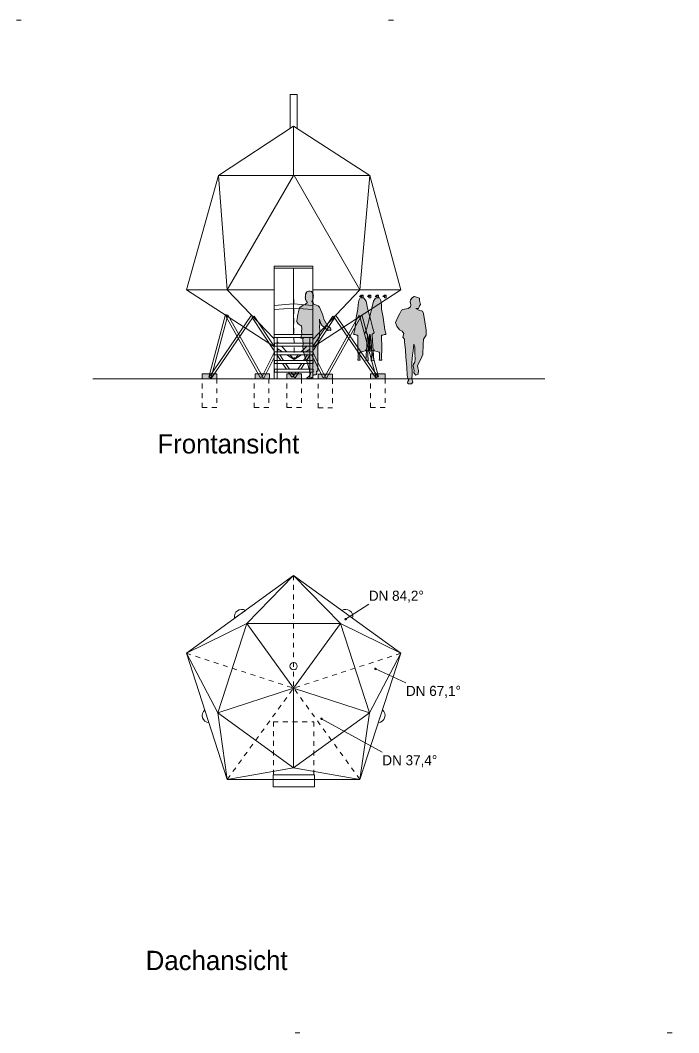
# Model space of a CAD drawing. Header units: metres. Extents: x -25.1 to 34.9, y -13.8 to 7.2.
# Drawn here: x -11.47 to 2.19, y -13.83 to 7.17 of the extents above; entities that cross this region are included whole.
import ezdxf

# ---------------------------------------------------------------- set-up
doc = ezdxf.new("R2010")
doc.units = ezdxf.units.M
doc.header["$LTSCALE"] = 2.54
doc.linetypes.add('ACAD_ISO07W100', pattern=[3, 0, -3])
doc.linetypes.add('Dash Style-5', pattern=[0.041656, 0.013885, -0.027771])
for name, color, linetype, lineweight, true_color in [('Dimension', 7, 'Continuous', 25, 0x000000), ('Fläche ... Fläche-Beton', 7, 'Continuous', 5, 0xd5d8d8), ('Fläche ... Fläche-Weiss', 7, 'Continuous', 25, 0xf3f1e9), ('Linie ... Line-Plankopf', 7, 'ACAD_ISO07W100', 5, 0x000000), ('Linie ... Linie-Ansicht', 7, 'Continuous', 5, 0x000000), ('Linie ... Linie-Verdeckt', 7, 'Dash Style-5', 5, 0x000000), ('Text', 7, 'Continuous', 25, 0x000000)]:
    doc.layers.add(name, color=color, linetype=linetype, lineweight=lineweight, true_color=true_color)
doc.styles.add('textstyle45', font='')
doc.styles.add('textstyle46', font='')
doc.styles.add('textstyle47', font='')
doc.styles.add('textstyle48', font='')
doc.styles.add('textstyle49', font='')
doc.styles.get('textstyle45').set_extended_font_data('Futura Light BT')
doc.styles.get('textstyle46').set_extended_font_data('Futura Light BT')
doc.styles.get('textstyle47').set_extended_font_data('Futura Light BT')
doc.styles.get('textstyle48').set_extended_font_data('Futura Lt BT')
doc.styles.get('textstyle49').set_extended_font_data('Futura Lt BT')

msp = doc.modelspace()

# ---------------------------------------------------------------- hatches: boundary and pattern name
at = {"layer": 'Dimension', "linetype": 'Continuous', "lineweight": 0, "true_color": 0x000000, "transparency": 33554687}
for points in [[(-4.708, -5.247), (-4.708, -5.247), (-4.708, -5.248), (-4.707, -5.249), (-4.707, -5.249), (-4.707, -5.25), (-4.706, -5.251), (-4.706, -5.252), (-4.706, -5.252), (-4.706, -5.253), (-4.706, -5.254), (-4.706, -5.254), (-4.706, -5.255), (-4.706, -5.256), (-4.706, -5.257), (-4.706, -5.257), (-4.706, -5.258), (-4.706, -5.259), (-4.707, -5.26), (-4.707, -5.26), (-4.707, -5.261), (-4.707, -5.262), (-4.708, -5.262), (-4.708, -5.263), (-4.709, -5.263), (-4.709, -5.264), (-4.709, -5.265), (-4.71, -5.265), (-4.71, -5.266), (-4.711, -5.266), (-4.712, -5.267), (-4.712, -5.267), (-4.713, -5.268), (-4.713, -5.268), (-4.714, -5.268), (-4.715, -5.269), (-4.715, -5.269), (-4.716, -5.269), (-4.717, -5.269), (-4.717, -5.27), (-4.718, -5.27), (-4.719, -5.27), (-4.72, -5.27), (-4.72, -5.27), (-4.721, -5.27), (-4.722, -5.27), (-4.723, -5.27), (-4.723, -5.27), (-4.724, -5.27), (-4.725, -5.27), (-4.725, -5.269), (-4.726, -5.269), (-4.727, -5.269), (-4.728, -5.268), (-4.728, -5.268), (-4.729, -5.268), (-4.729, -5.267), (-4.73, -5.267), (-4.731, -5.266), (-4.731, -5.266), (-4.732, -5.265), (-4.732, -5.265), (-4.733, -5.264), (-4.733, -5.264), (-4.734, -5.263), (-4.734, -5.263), (-4.734, -5.262), (-4.735, -5.261), (-4.735, -5.261), (-4.735, -5.26), (-4.735, -5.259), (-4.736, -5.258), (-4.736, -5.258), (-4.736, -5.257), (-4.736, -5.256), (-4.736, -5.256), (-4.736, -5.255), (-4.736, -5.254), (-4.736, -5.253), (-4.736, -5.253), (-4.736, -5.252), (-4.735, -5.251), (-4.735, -5.25), (-4.735, -5.25), (-4.735, -5.249), (-4.734, -5.248), (-4.734, -5.248), (-4.734, -5.247), (-4.733, -5.246), (-4.733, -5.246), (-4.732, -5.245), (-4.732, -5.245), (-4.731, -5.244), (-4.731, -5.244), (-4.73, -5.243), (-4.73, -5.243), (-4.729, -5.242), (-4.728, -5.242), (-4.728, -5.242), (-4.727, -5.241), (-4.726, -5.241), (-4.726, -5.241), (-4.725, -5.241), (-4.724, -5.24), (-4.724, -5.24), (-4.723, -5.24), (-4.722, -5.24), (-4.721, -5.24), (-4.721, -5.24), (-4.72, -5.24), (-4.719, -5.24), (-4.718, -5.24), (-4.718, -5.24), (-4.717, -5.24), (-4.716, -5.241), (-4.716, -5.241), (-4.715, -5.241), (-4.714, -5.241), (-4.714, -5.242), (-4.713, -5.242), (-4.712, -5.243), (-4.712, -5.243), (-4.711, -5.243), (-4.711, -5.244), (-4.71, -5.244), (-4.71, -5.245), (-4.709, -5.246), (-4.709, -5.246)], [(-4.088, -6.291), (-4.088, -6.292), (-4.089, -6.292), (-4.089, -6.293), (-4.089, -6.293), (-4.09, -6.294), (-4.09, -6.295), (-4.091, -6.295), (-4.091, -6.296), (-4.092, -6.296), (-4.093, -6.297), (-4.093, -6.297), (-4.094, -6.297), (-4.094, -6.298), (-4.095, -6.298), (-4.096, -6.299), (-4.096, -6.299), (-4.097, -6.299), (-4.098, -6.299), (-4.098, -6.299), (-4.099, -6.3), (-4.1, -6.3), (-4.101, -6.3), (-4.101, -6.3), (-4.102, -6.3), (-4.103, -6.3), (-4.104, -6.3), (-4.104, -6.3), (-4.105, -6.299), (-4.106, -6.299), (-4.106, -6.299), (-4.107, -6.299), (-4.108, -6.298), (-4.109, -6.298), (-4.109, -6.298), (-4.11, -6.297), (-4.11, -6.297), (-4.111, -6.297), (-4.112, -6.296), (-4.112, -6.296), (-4.113, -6.295), (-4.113, -6.295), (-4.114, -6.294), (-4.114, -6.293), (-4.114, -6.293), (-4.115, -6.292), (-4.115, -6.292), (-4.116, -6.291), (-4.116, -6.29), (-4.116, -6.289), (-4.116, -6.289), (-4.116, -6.288), (-4.117, -6.287), (-4.117, -6.287), (-4.117, -6.286), (-4.117, -6.285), (-4.117, -6.284), (-4.117, -6.284), (-4.117, -6.283), (-4.117, -6.282), (-4.116, -6.281), (-4.116, -6.281), (-4.116, -6.28), (-4.116, -6.279), (-4.115, -6.279), (-4.115, -6.278), (-4.115, -6.277), (-4.114, -6.277), (-4.114, -6.276), (-4.114, -6.275), (-4.113, -6.275), (-4.113, -6.274), (-4.112, -6.274), (-4.112, -6.273), (-4.111, -6.273), (-4.11, -6.272), (-4.11, -6.272), (-4.109, -6.272), (-4.108, -6.271), (-4.108, -6.271), (-4.107, -6.271), (-4.106, -6.27), (-4.106, -6.27), (-4.105, -6.27), (-4.104, -6.27), (-4.104, -6.27), (-4.103, -6.27), (-4.102, -6.27), (-4.101, -6.27), (-4.101, -6.27), (-4.1, -6.27), (-4.099, -6.27), (-4.098, -6.27), (-4.098, -6.27), (-4.097, -6.27), (-4.096, -6.271), (-4.096, -6.271), (-4.095, -6.271), (-4.094, -6.272), (-4.094, -6.272), (-4.093, -6.272), (-4.092, -6.273), (-4.092, -6.273), (-4.091, -6.274), (-4.091, -6.274), (-4.09, -6.275), (-4.09, -6.276), (-4.089, -6.276), (-4.089, -6.277), (-4.089, -6.277), (-4.088, -6.278), (-4.088, -6.279), (-4.088, -6.279), (-4.087, -6.28), (-4.087, -6.281), (-4.087, -6.281), (-4.087, -6.282), (-4.087, -6.283), (-4.087, -6.284), (-4.087, -6.284), (-4.087, -6.285), (-4.087, -6.286), (-4.087, -6.287), (-4.087, -6.287), (-4.087, -6.288), (-4.087, -6.289), (-4.087, -6.29), (-4.088, -6.29)], [(-5.207, -7.328), (-5.207, -7.328), (-5.207, -7.329), (-5.208, -7.329), (-5.208, -7.33), (-5.209, -7.331), (-5.209, -7.331), (-5.21, -7.332), (-5.21, -7.332), (-5.211, -7.333), (-5.212, -7.333), (-5.212, -7.333), (-5.213, -7.334), (-5.214, -7.334), (-5.214, -7.334), (-5.215, -7.335), (-5.216, -7.335), (-5.216, -7.335), (-5.217, -7.335), (-5.218, -7.335), (-5.218, -7.335), (-5.219, -7.335), (-5.22, -7.336), (-5.221, -7.335), (-5.221, -7.335), (-5.222, -7.335), (-5.223, -7.335), (-5.224, -7.335), (-5.224, -7.335), (-5.225, -7.335), (-5.226, -7.334), (-5.226, -7.334), (-5.227, -7.334), (-5.228, -7.333), (-5.228, -7.333), (-5.229, -7.333), (-5.23, -7.332), (-5.23, -7.332), (-5.231, -7.331), (-5.231, -7.331), (-5.232, -7.33), (-5.232, -7.329), (-5.232, -7.329), (-5.233, -7.328), (-5.233, -7.328), (-5.234, -7.327), (-5.234, -7.326), (-5.234, -7.326), (-5.234, -7.325), (-5.235, -7.324), (-5.235, -7.323), (-5.235, -7.323), (-5.235, -7.322), (-5.235, -7.321), (-5.235, -7.321), (-5.235, -7.32), (-5.235, -7.319), (-5.235, -7.318), (-5.235, -7.318), (-5.235, -7.317), (-5.234, -7.316), (-5.234, -7.315), (-5.234, -7.315), (-5.234, -7.314), (-5.233, -7.313), (-5.233, -7.313), (-5.233, -7.312), (-5.232, -7.312), (-5.232, -7.311), (-5.231, -7.31), (-5.231, -7.31), (-5.23, -7.309), (-5.23, -7.309), (-5.229, -7.308), (-5.228, -7.308), (-5.228, -7.308), (-5.227, -7.307), (-5.226, -7.307), (-5.226, -7.307), (-5.225, -7.306), (-5.224, -7.306), (-5.224, -7.306), (-5.223, -7.306), (-5.222, -7.306), (-5.222, -7.306), (-5.221, -7.305), (-5.22, -7.305), (-5.219, -7.305), (-5.219, -7.306), (-5.218, -7.306), (-5.217, -7.306), (-5.216, -7.306), (-5.216, -7.306), (-5.215, -7.306), (-5.214, -7.307), (-5.214, -7.307), (-5.213, -7.307), (-5.212, -7.308), (-5.212, -7.308), (-5.211, -7.308), (-5.21, -7.309), (-5.21, -7.309), (-5.209, -7.31), (-5.209, -7.31), (-5.208, -7.311), (-5.208, -7.311), (-5.208, -7.312), (-5.207, -7.313), (-5.207, -7.313), (-5.206, -7.314), (-5.206, -7.315), (-5.206, -7.315), (-5.206, -7.316), (-5.205, -7.317), (-5.205, -7.318), (-5.205, -7.318), (-5.205, -7.319), (-5.205, -7.32), (-5.205, -7.32), (-5.205, -7.321), (-5.205, -7.322), (-5.205, -7.323), (-5.205, -7.323), (-5.205, -7.324), (-5.206, -7.325), (-5.206, -7.326), (-5.206, -7.326), (-5.206, -7.327)]]:
    msp.add_hatch(color=18, dxfattribs=at).paths.add_polyline_path(points, flags=0)
at = {"layer": 'Fläche ... Fläche-Beton', "linetype": 'Continuous', "lineweight": 0, "true_color": 0xadadad, "transparency": 33554687}
for points in [[(-7.695, -0.167), (-7.395, -0.167), (-7.395, -0.267), (-7.695, -0.267)], [(-6.6, -0.167), (-6.3, -0.167), (-6.3, -0.267), (-6.6, -0.267)], [(-5.29, -0.172), (-4.99, -0.172), (-4.99, -0.272), (-5.29, -0.272)], [(-4.204, -0.167), (-3.904, -0.167), (-3.904, -0.267), (-4.204, -0.267)]]:
    msp.add_hatch(color=253, dxfattribs=at).paths.add_polyline_path(points, flags=0)
at = {"layer": 'Fläche ... Fläche-Beton', "linetype": 'Continuous', "lineweight": 0, "transparency": 33554687}
msp.add_hatch(color=256, dxfattribs=at).paths.add_polyline_path([(-5.938, -0.167), (-5.638, -0.167), (-5.638, -0.267), (-5.938, -0.267)], flags=0)
at = {"layer": 'Fläche ... Fläche-Weiss', "transparency": 33554687}
for points in [[(-5.458, 1.55), (-5.436, 1.545), (-5.434, 1.541), (-5.43, 1.546), (-5.429, 1.54), (-5.42, 1.537), (-5.421, 1.527), (-5.412, 1.523), (-5.41, 1.518), (-5.408, 1.514), (-5.407, 1.51), (-5.401, 1.503), (-5.398, 1.495), (-5.397, 1.488), (-5.397, 1.479), (-5.388, 1.455), (-5.391, 1.445), (-5.391, 1.438), (-5.392, 1.413), (-5.392, 1.398), (-5.401, 1.376), (-5.401, 1.368), (-5.41, 1.352), (-5.412, 1.345), (-5.42, 1.337), (-5.415, 1.327), (-5.405, 1.311), (-5.389, 1.304), (-5.394, 1.298), (-5.387, 1.29), (-5.386, 1.28), (-5.383, 1.278), (-5.324, 1.258), (-5.292, 1.245), (-5.276, 1.229), (-5.271, 1.227), (-5.265, 1.216), (-5.227, 1.137), (-5.204, 1.087), (-5.195, 1.048), (-5.177, 0.994), (-5.175, 0.969), (-5.142, 0.917), (-5.118, 0.868), (-5.094, 0.831), (-5.081, 0.811), (-5.068, 0.805), (-5.051, 0.8), (-5.045, 0.797), (-5.033, 0.78), (-5.028, 0.769), (-5.027, 0.754), (-5.027, 0.74), (-5.031, 0.731), (-5.034, 0.733), (-5.035, 0.741), (-5.085, 0.741), (-5.091, 0.73), (-5.096, 0.736), (-5.097, 0.749), (-5.106, 0.762), (-5.108, 0.766), (-5.117, 0.763), (-5.125, 0.764), (-5.133, 0.769), (-5.158, 0.794), (-5.194, 0.823), (-5.211, 0.835), (-5.215, 0.844), (-5.222, 0.849), (-5.217, 0.851), (-5.223, 0.853), (-5.228, 0.863), (-5.256, 0.937), (-5.266, 0.965), (-5.262, 0.948), (-5.26, 0.933), (-5.256, 0.861), (-5.263, 0.826), (-5.264, 0.789), (-5.257, 0.758), (-5.258, 0.723), (-5.264, 0.619), (-5.262, 0.591), (-5.268, 0.572), (-5.288, 0.561), (-5.293, 0.55), (-5.292, 0.498), (-5.295, 0.333), (-5.294, 0.188), (-5.298, -0.103), (-5.293, -0.107), (-5.305, -0.108), (-5.324, -0.113), (-5.327, -0.118), (-5.315, -0.144), (-5.321, -0.161), (-5.334, -0.179), (-5.348, -0.186), (-5.382, -0.188), (-5.391, -0.193), (-5.397, -0.208), (-5.411, -0.235), (-5.423, -0.245), (-5.452, -0.259), (-5.519, -0.259), (-5.523, -0.257), (-5.526, -0.25), (-5.524, -0.248), (-5.491, -0.23), (-5.484, -0.221), (-5.46, -0.19), (-5.454, -0.187), (-5.46, -0.187), (-5.452, -0.164), (-5.451, -0.152), (-5.459, -0.122), (-5.467, -0.12), (-5.465, -0.107), (-5.484, -0.053), (-5.508, 0.037), (-5.538, 0.122), (-5.559, 0.16), (-5.576, 0.214), (-5.583, 0.245), (-5.587, 0.267), (-5.592, 0.276), (-5.592, 0.284), (-5.599, 0.295), (-5.604, 0.331), (-5.605, 0.411), (-5.6, 0.457), (-5.607, 0.545), (-5.603, 0.565), (-5.61, 0.574), (-5.608, 0.568), (-5.641, 0.573), (-5.649, 0.578), (-5.632, 0.679), (-5.637, 0.71), (-5.626, 0.772), (-5.634, 0.826), (-5.653, 0.835), (-5.68, 0.851), (-5.714, 0.881), (-5.704, 0.885), (-5.715, 0.884), (-5.724, 0.906), (-5.734, 0.919), (-5.739, 0.921), (-5.739, 0.923), (-5.734, 0.934), (-5.727, 0.976), (-5.721, 1.014), (-5.713, 1.062), (-5.699, 1.122), (-5.683, 1.184), (-5.676, 1.205), (-5.668, 1.215), (-5.644, 1.218), (-5.666, 1.217), (-5.606, 1.253), (-5.553, 1.279), (-5.543, 1.285), (-5.515, 1.312), (-5.521, 1.311), (-5.522, 1.313), (-5.521, 1.315), (-5.523, 1.328), (-5.526, 1.338), (-5.536, 1.347), (-5.535, 1.35), (-5.537, 1.348), (-5.54, 1.353), (-5.54, 1.358), (-5.541, 1.354), (-5.545, 1.367), (-5.546, 1.371), (-5.55, 1.377), (-5.553, 1.381), (-5.553, 1.389), (-5.554, 1.394), (-5.552, 1.391), (-5.555, 1.397), (-5.557, 1.405), (-5.556, 1.413), (-5.557, 1.429), (-5.555, 1.429), (-5.553, 1.435), (-5.555, 1.434), (-5.556, 1.437), (-5.554, 1.447), (-5.556, 1.463), (-5.554, 1.48), (-5.549, 1.488), (-5.55, 1.49), (-5.541, 1.506), (-5.535, 1.517), (-5.531, 1.521), (-5.536, 1.523), (-5.539, 1.525), (-5.534, 1.53), (-5.522, 1.538), (-5.507, 1.544), (-5.49, 1.549), (-5.474, 1.551)], [(-4.38, 1.418), (-4.34, 1.402), (-4.296, 1.34), (-4.266, 1.196), (-4.2, 0.938), (-4.166, 0.8), (-4.128, 0.682), (-4.172, 0.658), (-4.164, 0.518), (-4.138, 0.108), (-4.19, 0.102), (-4.178, 0.248), (-4.194, 0.512), (-4.212, 0.65), (-4.225, 0.643), (-4.215, 0.594), (-4.222, 0.581), (-4.215, 0.537), (-4.229, 0.391), (-4.224, 0.318), (-4.242, 0.303), (-4.274, 0.316), (-4.309, 0.332), (-4.309, 0.314), (-4.374, 0.297), (-4.411, 0.284), (-4.424, 0.281), (-4.424, 0.15), (-4.417, 0.117), (-4.467, 0.119), (-4.464, 0.172), (-4.467, 0.363), (-4.465, 0.636), (-4.493, 0.633), (-4.526, 0.647), (-4.552, 0.648), (-4.55, 0.68), (-4.532, 0.746), (-4.499, 1.005), (-4.466, 1.178), (-4.462, 1.272), (-4.45, 1.358), (-4.422, 1.408)], [(-4.06, 1.418), (-4.1, 1.402), (-4.144, 1.34), (-4.174, 1.196), (-4.24, 0.938), (-4.274, 0.8), (-4.312, 0.682), (-4.268, 0.658), (-4.276, 0.518), (-4.302, 0.108), (-4.25, 0.102), (-4.262, 0.248), (-4.246, 0.512), (-4.228, 0.65), (-4.215, 0.643), (-4.225, 0.594), (-4.218, 0.581), (-4.225, 0.537), (-4.211, 0.391), (-4.216, 0.318), (-4.198, 0.303), (-4.166, 0.316), (-4.131, 0.332), (-4.131, 0.314), (-4.066, 0.297), (-4.029, 0.284), (-4.016, 0.281), (-4.016, 0.15), (-4.023, 0.117), (-3.973, 0.119), (-3.976, 0.172), (-3.973, 0.363), (-3.975, 0.636), (-3.947, 0.633), (-3.914, 0.647), (-3.888, 0.648), (-3.89, 0.68), (-3.908, 0.746), (-3.941, 1.005), (-3.974, 1.178), (-3.978, 1.272), (-3.99, 1.358), (-4.018, 1.408)], [(-3.289, 1.439), (-3.188, 1.405), (-3.19, 1.357), (-3.168, 1.273), (-3.187, 1.248), (-3.211, 1.186), (-3.263, 1.191), (-3.217, 1.162), (-3.127, 1.133), (-3.106, 1.089), (-3.051, 0.741), (-3.049, 0.638), (-3.107, 0.553), (-3.109, 0.444), (-3.12, 0.235), (-3.139, 0.188), (-3.161, 0.136), (-3.227, 0.009), (-3.222, -0.038), (-3.211, -0.096), (-3.216, -0.174), (-3.261, -0.195), (-3.303, -0.142), (-3.302, -0.099), (-3.304, -0.069), (-3.319, 0), (-3.313, 0.034), (-3.288, 0.073), (-3.281, 0.146), (-3.276, 0.176), (-3.283, 0.201), (-3.276, 0.214), (-3.285, 0.228), (-3.287, 0.384), (-3.303, 0.447), (-3.317, 0.313), (-3.332, 0.23), (-3.344, 0.064), (-3.342, -0.178), (-3.345, -0.268), (-3.326, -0.34), (-3.353, -0.372), (-3.415, -0.371), (-3.435, -0.352), (-3.429, -0.325), (-3.408, -0.292), (-3.433, -0.262), (-3.446, -0.19), (-3.45, -0.028), (-3.475, 0.178), (-3.478, 0.328), (-3.5, 0.498), (-3.5, 0.55), (-3.537, 0.596), (-3.512, 0.671), (-3.551, 0.718), (-3.602, 0.75), (-3.656, 0.822), (-3.685, 0.896), (-3.64, 1.008), (-3.598, 1.088), (-3.563, 1.157), (-3.534, 1.171), (-3.421, 1.186), (-3.375, 1.226), (-3.367, 1.267), (-3.382, 1.331), (-3.375, 1.371), (-3.337, 1.421), (-3.3, 1.439)]]:
    msp.add_hatch(color=256, dxfattribs=at).paths.add_polyline_path(points, flags=0)

# ---------------------------------------------------------------- linework, layer by layer
at = {"layer": 'Dimension', "color": 18, "linetype": 'Continuous', "lineweight": 5, "true_color": 0x000000}
for p, q in [((-4.721, -5.255), (-4.24, -4.94)), ((-4.102, -6.285), (-3.47, -6.575)), ((-5.22, -7.32), (-3.96, -8.013))]:
    msp.add_line(p, q, dxfattribs=at)
for points in [[(-4.708, -5.247), (-4.708, -5.247), (-4.708, -5.248), (-4.707, -5.249), (-4.707, -5.249), (-4.707, -5.25), (-4.706, -5.251), (-4.706, -5.252), (-4.706, -5.252), (-4.706, -5.253), (-4.706, -5.254), (-4.706, -5.254), (-4.706, -5.255), (-4.706, -5.256), (-4.706, -5.257), (-4.706, -5.257), (-4.706, -5.258), (-4.706, -5.259), (-4.707, -5.26), (-4.707, -5.26), (-4.707, -5.261), (-4.707, -5.262), (-4.708, -5.262), (-4.708, -5.263), (-4.709, -5.263), (-4.709, -5.264), (-4.709, -5.265), (-4.71, -5.265), (-4.71, -5.266), (-4.711, -5.266), (-4.712, -5.267), (-4.712, -5.267), (-4.713, -5.268), (-4.713, -5.268), (-4.714, -5.268), (-4.715, -5.269), (-4.715, -5.269), (-4.716, -5.269), (-4.717, -5.269), (-4.717, -5.27), (-4.718, -5.27), (-4.719, -5.27), (-4.72, -5.27), (-4.72, -5.27), (-4.721, -5.27), (-4.722, -5.27), (-4.723, -5.27), (-4.723, -5.27), (-4.724, -5.27), (-4.725, -5.27), (-4.725, -5.269), (-4.726, -5.269), (-4.727, -5.269), (-4.728, -5.268), (-4.728, -5.268), (-4.729, -5.268), (-4.729, -5.267), (-4.73, -5.267), (-4.731, -5.266), (-4.731, -5.266), (-4.732, -5.265), (-4.732, -5.265), (-4.733, -5.264), (-4.733, -5.264), (-4.734, -5.263), (-4.734, -5.263), (-4.734, -5.262), (-4.735, -5.261), (-4.735, -5.261), (-4.735, -5.26), (-4.735, -5.259), (-4.736, -5.258), (-4.736, -5.258), (-4.736, -5.257), (-4.736, -5.256), (-4.736, -5.256), (-4.736, -5.255), (-4.736, -5.254), (-4.736, -5.253), (-4.736, -5.253), (-4.736, -5.252), (-4.735, -5.251), (-4.735, -5.25), (-4.735, -5.25), (-4.735, -5.249), (-4.734, -5.248), (-4.734, -5.248), (-4.734, -5.247), (-4.733, -5.246), (-4.733, -5.246), (-4.732, -5.245), (-4.732, -5.245), (-4.731, -5.244), (-4.731, -5.244), (-4.73, -5.243), (-4.73, -5.243), (-4.729, -5.242), (-4.728, -5.242), (-4.728, -5.242), (-4.727, -5.241), (-4.726, -5.241), (-4.726, -5.241), (-4.725, -5.241), (-4.724, -5.24), (-4.724, -5.24), (-4.723, -5.24), (-4.722, -5.24), (-4.721, -5.24), (-4.721, -5.24), (-4.72, -5.24), (-4.719, -5.24), (-4.718, -5.24), (-4.718, -5.24), (-4.717, -5.24), (-4.716, -5.241), (-4.716, -5.241), (-4.715, -5.241), (-4.714, -5.241), (-4.714, -5.242), (-4.713, -5.242), (-4.712, -5.243), (-4.712, -5.243), (-4.711, -5.243), (-4.711, -5.244), (-4.71, -5.244), (-4.71, -5.245), (-4.709, -5.246), (-4.709, -5.246), (-4.708, -5.247)], [(-4.088, -6.291), (-4.088, -6.292), (-4.089, -6.292), (-4.089, -6.293), (-4.089, -6.293), (-4.09, -6.294), (-4.09, -6.295), (-4.091, -6.295), (-4.091, -6.296), (-4.092, -6.296), (-4.093, -6.297), (-4.093, -6.297), (-4.094, -6.297), (-4.094, -6.298), (-4.095, -6.298), (-4.096, -6.299), (-4.096, -6.299), (-4.097, -6.299), (-4.098, -6.299), (-4.098, -6.299), (-4.099, -6.3), (-4.1, -6.3), (-4.101, -6.3), (-4.101, -6.3), (-4.102, -6.3), (-4.103, -6.3), (-4.104, -6.3), (-4.104, -6.3), (-4.105, -6.299), (-4.106, -6.299), (-4.106, -6.299), (-4.107, -6.299), (-4.108, -6.298), (-4.109, -6.298), (-4.109, -6.298), (-4.11, -6.297), (-4.11, -6.297), (-4.111, -6.297), (-4.112, -6.296), (-4.112, -6.296), (-4.113, -6.295), (-4.113, -6.295), (-4.114, -6.294), (-4.114, -6.293), (-4.114, -6.293), (-4.115, -6.292), (-4.115, -6.292), (-4.116, -6.291), (-4.116, -6.29), (-4.116, -6.289), (-4.116, -6.289), (-4.116, -6.288), (-4.117, -6.287), (-4.117, -6.287), (-4.117, -6.286), (-4.117, -6.285), (-4.117, -6.284), (-4.117, -6.284), (-4.117, -6.283), (-4.117, -6.282), (-4.116, -6.281), (-4.116, -6.281), (-4.116, -6.28), (-4.116, -6.279), (-4.115, -6.279), (-4.115, -6.278), (-4.115, -6.277), (-4.114, -6.277), (-4.114, -6.276), (-4.114, -6.275), (-4.113, -6.275), (-4.113, -6.274), (-4.112, -6.274), (-4.112, -6.273), (-4.111, -6.273), (-4.11, -6.272), (-4.11, -6.272), (-4.109, -6.272), (-4.108, -6.271), (-4.108, -6.271), (-4.107, -6.271), (-4.106, -6.27), (-4.106, -6.27), (-4.105, -6.27), (-4.104, -6.27), (-4.104, -6.27), (-4.103, -6.27), (-4.102, -6.27), (-4.101, -6.27), (-4.101, -6.27), (-4.1, -6.27), (-4.099, -6.27), (-4.098, -6.27), (-4.098, -6.27), (-4.097, -6.27), (-4.096, -6.271), (-4.096, -6.271), (-4.095, -6.271), (-4.094, -6.272), (-4.094, -6.272), (-4.093, -6.272), (-4.092, -6.273), (-4.092, -6.273), (-4.091, -6.274), (-4.091, -6.274), (-4.09, -6.275), (-4.09, -6.276), (-4.089, -6.276), (-4.089, -6.277), (-4.089, -6.277), (-4.088, -6.278), (-4.088, -6.279), (-4.088, -6.279), (-4.087, -6.28), (-4.087, -6.281), (-4.087, -6.281), (-4.087, -6.282), (-4.087, -6.283), (-4.087, -6.284), (-4.087, -6.284), (-4.087, -6.285), (-4.087, -6.286), (-4.087, -6.287), (-4.087, -6.287), (-4.087, -6.288), (-4.087, -6.289), (-4.087, -6.29), (-4.088, -6.29), (-4.088, -6.291)], [(-5.207, -7.328), (-5.207, -7.328), (-5.207, -7.329), (-5.208, -7.329), (-5.208, -7.33), (-5.209, -7.331), (-5.209, -7.331), (-5.21, -7.332), (-5.21, -7.332), (-5.211, -7.333), (-5.212, -7.333), (-5.212, -7.333), (-5.213, -7.334), (-5.214, -7.334), (-5.214, -7.334), (-5.215, -7.335), (-5.216, -7.335), (-5.216, -7.335), (-5.217, -7.335), (-5.218, -7.335), (-5.218, -7.335), (-5.219, -7.335), (-5.22, -7.336), (-5.221, -7.335), (-5.221, -7.335), (-5.222, -7.335), (-5.223, -7.335), (-5.224, -7.335), (-5.224, -7.335), (-5.225, -7.335), (-5.226, -7.334), (-5.226, -7.334), (-5.227, -7.334), (-5.228, -7.333), (-5.228, -7.333), (-5.229, -7.333), (-5.23, -7.332), (-5.23, -7.332), (-5.231, -7.331), (-5.231, -7.331), (-5.232, -7.33), (-5.232, -7.329), (-5.232, -7.329), (-5.233, -7.328), (-5.233, -7.328), (-5.234, -7.327), (-5.234, -7.326), (-5.234, -7.326), (-5.234, -7.325), (-5.235, -7.324), (-5.235, -7.323), (-5.235, -7.323), (-5.235, -7.322), (-5.235, -7.321), (-5.235, -7.321), (-5.235, -7.32), (-5.235, -7.319), (-5.235, -7.318), (-5.235, -7.318), (-5.235, -7.317), (-5.234, -7.316), (-5.234, -7.315), (-5.234, -7.315), (-5.234, -7.314), (-5.233, -7.313), (-5.233, -7.313), (-5.233, -7.312), (-5.232, -7.312), (-5.232, -7.311), (-5.231, -7.31), (-5.231, -7.31), (-5.23, -7.309), (-5.23, -7.309), (-5.229, -7.308), (-5.228, -7.308), (-5.228, -7.308), (-5.227, -7.307), (-5.226, -7.307), (-5.226, -7.307), (-5.225, -7.306), (-5.224, -7.306), (-5.224, -7.306), (-5.223, -7.306), (-5.222, -7.306), (-5.222, -7.306), (-5.221, -7.305), (-5.22, -7.305), (-5.219, -7.305), (-5.219, -7.306), (-5.218, -7.306), (-5.217, -7.306), (-5.216, -7.306), (-5.216, -7.306), (-5.215, -7.306), (-5.214, -7.307), (-5.214, -7.307), (-5.213, -7.307), (-5.212, -7.308), (-5.212, -7.308), (-5.211, -7.308), (-5.21, -7.309), (-5.21, -7.309), (-5.209, -7.31), (-5.209, -7.31), (-5.208, -7.311), (-5.208, -7.311), (-5.208, -7.312), (-5.207, -7.313), (-5.207, -7.313), (-5.206, -7.314), (-5.206, -7.315), (-5.206, -7.315), (-5.206, -7.316), (-5.205, -7.317), (-5.205, -7.318), (-5.205, -7.318), (-5.205, -7.319), (-5.205, -7.32), (-5.205, -7.32), (-5.205, -7.321), (-5.205, -7.322), (-5.205, -7.323), (-5.205, -7.323), (-5.205, -7.324), (-5.206, -7.325), (-5.206, -7.326), (-5.206, -7.326), (-5.206, -7.327), (-5.207, -7.328)]]:
    msp.add_lwpolyline(points, close=True, dxfattribs=at)
at = {"layer": 'Fläche ... Fläche-Beton', "color": 7, "linetype": 'Continuous', "lineweight": 5}
for points in [[(-7.695, -0.167), (-7.395, -0.167), (-7.395, -0.267), (-7.695, -0.267)], [(-6.6, -0.167), (-6.3, -0.167), (-6.3, -0.267), (-6.6, -0.267)], [(-5.29, -0.172), (-4.99, -0.172), (-4.99, -0.272), (-5.29, -0.272)], [(-4.204, -0.167), (-3.904, -0.167), (-3.904, -0.267), (-4.204, -0.267)]]:
    msp.add_lwpolyline(points, close=True, dxfattribs=at)
at = {"layer": 'Fläche ... Fläche-Beton', "linetype": 'Continuous', "lineweight": 5}
msp.add_lwpolyline([(-5.938, -0.167), (-5.638, -0.167), (-5.638, -0.267), (-5.938, -0.267)], close=True, dxfattribs=at)
at = {"layer": 'Linie ... Line-Plankopf', "flags": 128}
msp.add_lwpolyline([(34.87, 7.168), (-25.13, 7.168), (-25.13, -13.832), (34.87, -13.832)], close=True, dxfattribs=at)
at = {"layer": 'Linie ... Linie-Ansicht', "linetype": 'Continuous', "lineweight": 5}
for p, q in [((-7.36, 3.948), (-5.8, 4.972)), ((-5.8, 4.972), (-4.216, 3.948)), ((-5.8, 3.948), (-5.8, 4.972)), ((-7.36, 3.948), (-8.024, 1.579)), ((-7.36, 3.948), (-4.216, 3.948)), ((-7.36, 3.948), (-7.175, 1.579)), ((-7.175, 1.579), (-5.8, 3.948)), ((-5.788, 3.948), (-4.425, 1.579)), ((-4.425, 1.579), (-4.216, 3.948)), ((-4.216, 3.948), (-3.575, 1.579)), ((-8.024, 1.579), (-6.2, 1.579)), ((-6.197, 0.397), (-8.024, 1.579)), ((-7.175, 1.579), (-6.2, 0.562)), ((-5.8, 1.579), (-5.8, 1.579)), ((-5.4, 1.579), (-3.575, 1.579)), ((-5.4, 0.386), (-3.575, 1.579)), ((-4.425, 1.579), (-5.4, 0.545)), ((-4.425, 1.579), (-3.575, 1.579)), ((-5.8, 1.287), (-6.202, 1.254)), ((-5.8, 1.287), (-5.398, 1.254)), ((-6.2, 1.168), (-5.8, 1.193)), ((-5.4, 1.168), (-5.8, 1.193)), ((-6.14, 0.499), (-6.111, 0.47)), ((-5.46, 0.481), (-5.47, 0.47)), ((-6.031, 0.29), (-6.14, 0.36)), ((-6.054, 0.41), (-5.939, 0.29)), ((-5.788, 0.133), (-5.939, 0.23)), ((-5.881, 0.23), (-5.788, 0.133)), ((-5.788, 0.133), (-5.639, 0.23)), ((-5.696, 0.23), (-5.788, 0.133)), ((-5.527, 0.41), (-5.64, 0.29)), ((-5.547, 0.29), (-5.46, 0.347)), ((-9.966, -0.267), (-0.589, -0.267)), ((-7.175, -8.577), (-4.425, -8.577))]:
    msp.add_line(p, q, dxfattribs=at)
at = {"layer": 'Linie ... Linie-Ansicht', "linetype": 'Dash Style-5', "lineweight": 5}
msp.add_line((-5.8, 1.579), (-5.788, 0.133), dxfattribs=at)
at = {"layer": 'Linie ... Linie-Ansicht', "color": 7, "linetype": 'Continuous', "lineweight": 5}
for p, q in [((-5.8, -4.345), (-8.024, -5.961)), ((-3.575, -5.961), (-5.8, -4.345)), ((-7.175, -8.577), (-8.024, -5.961)), ((-4.425, -8.577), (-3.575, -5.961))]:
    msp.add_line(p, q, dxfattribs=at)
at = {"layer": 'Linie ... Linie-Ansicht', "color": 18, "linetype": 'Continuous', "lineweight": 5, "true_color": 0x000000}
for p, q in [((-5.8, -4.345), (-6.771, -5.347)), ((-4.828, -5.347), (-5.8, -4.345)), ((-6.771, -5.347), (-8.024, -5.961)), ((-6.771, -5.347), (-7.372, -7.195)), ((-4.828, -5.347), (-6.771, -5.347)), ((-5.8, -6.684), (-6.771, -5.347)), ((-5.8, -6.684), (-4.828, -5.347)), ((-4.227, -7.195), (-4.828, -5.347)), ((-3.575, -5.961), (-4.828, -5.347)), ((-8.024, -5.961), (-7.372, -7.195)), ((-4.227, -7.195), (-3.575, -5.961)), ((-7.372, -7.195), (-5.8, -6.684)), ((-4.227, -7.195), (-5.8, -6.684)), ((-5.8, -6.684), (-5.8, -8.337)), ((-5.8, -8.337), (-7.372, -7.195)), ((-7.372, -7.195), (-7.175, -8.577)), ((-5.8, -8.337), (-4.227, -7.195)), ((-4.425, -8.577), (-4.227, -7.195)), ((-7.175, -8.577), (-5.8, -8.337)), ((-5.8, -8.337), (-4.425, -8.577))]:
    msp.add_line(p, q, dxfattribs=at)
at = {"layer": 'Linie ... Linie-Ansicht'}
for p, q in [((-7.024, -5.235), (-6.8, -5.072)), ((-4.799, -5.072), (-4.575, -5.235)), ((-3.957, -7.137), (-4.043, -7.401))]:
    msp.add_line(p, q, dxfattribs=at)
at = {"layer": 'Linie ... Linie-Ansicht', "linetype": 'Continuous', "lineweight": 5, "flags": 128}
for points in [[(-5.874, 4.923), (-5.874, 5.629), (-5.724, 5.629), (-5.724, 4.923)], [(-6.2, 0.31), (-6.659, 1.005), (-6.617, 1.033), (-6.197, 0.397)], [(-5.4, 0.401), (-4.985, 1.029), (-4.943, 1.002), (-5.4, 0.31)], [(-6.2, 0.173), (-6.416, -0.255), (-6.461, -0.233), (-6.197, 0.29)], [(-6.14, 0.361), (-6.114, 0.343), (-6.141, 0.29)], [(-6.14, 0.31), (-6.126, 0.29)], [(-6.067, 0.11), (-6.14, 0.22)], [(-6.087, 0.23), (-6.007, 0.11)], [(-5.592, 0.11), (-5.513, 0.23)], [(-5.453, 0.23), (-5.533, 0.109)], [(-5.459, 0.29), (-5.48, 0.333), (-5.46, 0.347)], [(-5.473, 0.29), (-5.46, 0.31)], [(-5.4, 0.284), (-5.142, -0.225), (-5.187, -0.248), (-5.428, 0.23)], [(-5.948, -0.07), (-6.028, 0.05)], [(-5.968, 0.05), (-5.888, -0.07)], [(-5.711, -0.07), (-5.632, 0.05)], [(-5.572, 0.05), (-5.651, -0.07)], [(-5.849, -0.13), (-5.798, -0.206), (-5.84, -0.234), (-5.909, -0.13)], [(-5.691, -0.13), (-5.768, -0.248), (-5.81, -0.22), (-5.75, -0.13)]]:
    msp.add_lwpolyline(points, dxfattribs=at)
at = {"layer": 'Linie ... Linie-Ansicht', "linetype": 'Continuous', "lineweight": 5}
for points in [[(-6.2, 2.066), (-5.4, 2.066), (-5.4, 0.65), (-6.2, 0.65)], [(-6.2, 2.027), (-5.8, 2.027), (-5.8, 0.65), (-6.2, 0.65)], [(-5.8, 2.027), (-5.4, 2.027), (-5.4, 0.65), (-5.8, 0.65)], [(-4.38, 1.418), (-4.34, 1.402), (-4.296, 1.34), (-4.266, 1.196), (-4.2, 0.938), (-4.166, 0.8), (-4.128, 0.682), (-4.172, 0.658), (-4.164, 0.518), (-4.138, 0.108), (-4.19, 0.102), (-4.178, 0.248), (-4.194, 0.512), (-4.212, 0.65), (-4.225, 0.643), (-4.215, 0.594), (-4.222, 0.581), (-4.215, 0.537), (-4.229, 0.391), (-4.224, 0.318), (-4.242, 0.303), (-4.274, 0.316), (-4.309, 0.332), (-4.309, 0.314), (-4.374, 0.297), (-4.411, 0.284), (-4.424, 0.281), (-4.424, 0.15), (-4.417, 0.117), (-4.467, 0.119), (-4.464, 0.172), (-4.467, 0.363), (-4.465, 0.636), (-4.493, 0.633), (-4.526, 0.647), (-4.552, 0.648), (-4.55, 0.68), (-4.532, 0.746), (-4.499, 1.005), (-4.466, 1.178), (-4.462, 1.272), (-4.45, 1.358), (-4.422, 1.408)], [(-4.398, 1.467), (-4.36, 1.467), (-4.394, 1.44), (-4.431, 1.439)], [(-4.398, 1.467), (-4.36, 1.467), (-4.36, 1.41), (-4.398, 1.41)], [(-4.06, 1.418), (-4.1, 1.402), (-4.144, 1.34), (-4.174, 1.196), (-4.24, 0.938), (-4.274, 0.8), (-4.312, 0.682), (-4.268, 0.658), (-4.276, 0.518), (-4.302, 0.108), (-4.25, 0.102), (-4.262, 0.248), (-4.246, 0.512), (-4.228, 0.65), (-4.215, 0.643), (-4.225, 0.594), (-4.218, 0.581), (-4.225, 0.537), (-4.211, 0.391), (-4.216, 0.318), (-4.198, 0.303), (-4.166, 0.316), (-4.131, 0.332), (-4.131, 0.314), (-4.066, 0.297), (-4.029, 0.284), (-4.016, 0.281), (-4.016, 0.15), (-4.023, 0.117), (-3.973, 0.119), (-3.976, 0.172), (-3.973, 0.363), (-3.975, 0.636), (-3.947, 0.633), (-3.914, 0.647), (-3.888, 0.648), (-3.89, 0.68), (-3.908, 0.746), (-3.941, 1.005), (-3.974, 1.178), (-3.978, 1.272), (-3.99, 1.358), (-4.018, 1.408)], [(-4.237, 1.467), (-4.199, 1.467), (-4.233, 1.44), (-4.27, 1.439)], [(-4.237, 1.467), (-4.2, 1.467), (-4.2, 1.413), (-4.237, 1.413)], [(-4.076, 1.467), (-4.038, 1.467), (-4.072, 1.44), (-4.109, 1.439)], [(-4.076, 1.467), (-4.039, 1.467), (-4.039, 1.413), (-4.076, 1.413)], [(-3.915, 1.467), (-3.877, 1.467), (-3.911, 1.44), (-3.948, 1.439)], [(-3.914, 1.467), (-3.877, 1.467), (-3.877, 1.413), (-3.914, 1.413)], [(-3.289, 1.439), (-3.188, 1.405), (-3.19, 1.357), (-3.168, 1.273), (-3.187, 1.248), (-3.211, 1.186), (-3.263, 1.191), (-3.217, 1.162), (-3.127, 1.133), (-3.106, 1.089), (-3.051, 0.741), (-3.049, 0.638), (-3.107, 0.553), (-3.109, 0.444), (-3.12, 0.235), (-3.139, 0.188), (-3.161, 0.136), (-3.227, 0.009), (-3.222, -0.038), (-3.211, -0.096), (-3.216, -0.174), (-3.261, -0.195), (-3.303, -0.142), (-3.302, -0.099), (-3.304, -0.069), (-3.319, 0), (-3.313, 0.034), (-3.288, 0.073), (-3.281, 0.146), (-3.276, 0.176), (-3.283, 0.201), (-3.276, 0.214), (-3.285, 0.228), (-3.287, 0.384), (-3.303, 0.447), (-3.317, 0.313), (-3.332, 0.23), (-3.344, 0.064), (-3.342, -0.178), (-3.345, -0.268), (-3.326, -0.34), (-3.353, -0.372), (-3.415, -0.371), (-3.435, -0.352), (-3.429, -0.325), (-3.408, -0.292), (-3.433, -0.262), (-3.446, -0.19), (-3.45, -0.028), (-3.475, 0.178), (-3.478, 0.328), (-3.5, 0.498), (-3.5, 0.55), (-3.537, 0.596), (-3.512, 0.671), (-3.551, 0.718), (-3.602, 0.75), (-3.656, 0.822), (-3.685, 0.896), (-3.64, 1.008), (-3.598, 1.088), (-3.563, 1.157), (-3.534, 1.171), (-3.421, 1.186), (-3.375, 1.226), (-3.367, 1.267), (-3.382, 1.331), (-3.375, 1.371), (-3.337, 1.421), (-3.3, 1.439)], [(-7.513, -0.245), (-7.561, -0.232), (-7.213, 1.067), (-7.165, 1.054)], [(-7.51, -0.26), (-7.551, -0.232), (-6.677, 1.043), (-6.636, 1.015)], [(-7.198, 1.02), (-7.154, 1.044), (-6.448, -0.22), (-6.492, -0.245)], [(-5.115, -0.258), (-5.159, -0.233), (-4.445, 1.044), (-4.402, 1.02)], [(-4.963, 1.015), (-4.922, 1.043), (-4.055, -0.222), (-4.096, -0.25)], [(-4.426, 1.025), (-4.378, 1.038), (-4.039, -0.227), (-4.088, -0.24)], [(-6.2, 0.65), (-5.4, 0.65), (-5.4, 0.59), (-6.2, 0.59)], [(-6.2, 0.59), (-6.14, 0.59), (-6.14, -0.267), (-6.2, -0.267)], [(-6.198, 0.47), (-5.398, 0.47), (-5.398, 0.41), (-6.198, 0.41)], [(-5.46, 0.59), (-5.4, 0.59), (-5.4, -0.267), (-5.46, -0.267)], [(-6.197, 0.29), (-5.397, 0.29), (-5.397, 0.23), (-6.197, 0.23)], [(-6.195, 0.11), (-5.395, 0.11), (-5.395, 0.05), (-6.195, 0.05)], [(-6.194, -0.07), (-5.394, -0.07), (-5.394, -0.13), (-6.194, -0.13)]]:
    msp.add_lwpolyline(points, close=True, dxfattribs=at)
at = {"layer": 'Linie ... Linie-Ansicht', "color": 18, "linetype": 'Continuous', "lineweight": 5, "true_color": 0x000000}
for points in [[(-5.458, 1.55), (-5.436, 1.545), (-5.434, 1.541), (-5.43, 1.546), (-5.429, 1.54), (-5.42, 1.537), (-5.421, 1.527), (-5.412, 1.523), (-5.41, 1.518), (-5.408, 1.514), (-5.407, 1.51), (-5.401, 1.503), (-5.398, 1.495), (-5.397, 1.488), (-5.397, 1.479), (-5.388, 1.455), (-5.391, 1.445), (-5.391, 1.438), (-5.392, 1.413), (-5.392, 1.398), (-5.401, 1.376), (-5.401, 1.368), (-5.41, 1.352), (-5.412, 1.345), (-5.42, 1.337), (-5.415, 1.327), (-5.405, 1.311), (-5.389, 1.304), (-5.394, 1.298), (-5.387, 1.29), (-5.386, 1.28), (-5.383, 1.278), (-5.324, 1.258), (-5.292, 1.245), (-5.276, 1.229), (-5.271, 1.227), (-5.265, 1.216), (-5.227, 1.137), (-5.204, 1.087), (-5.195, 1.048), (-5.177, 0.994), (-5.175, 0.969), (-5.142, 0.917), (-5.118, 0.868), (-5.094, 0.831), (-5.081, 0.811), (-5.068, 0.805), (-5.051, 0.8), (-5.045, 0.797), (-5.033, 0.78), (-5.028, 0.769), (-5.027, 0.754), (-5.027, 0.74), (-5.031, 0.731), (-5.034, 0.733), (-5.035, 0.741), (-5.085, 0.741), (-5.091, 0.73), (-5.096, 0.736), (-5.097, 0.749), (-5.106, 0.762), (-5.108, 0.766), (-5.117, 0.763), (-5.125, 0.764), (-5.133, 0.769), (-5.158, 0.794), (-5.194, 0.823), (-5.211, 0.835), (-5.215, 0.844), (-5.222, 0.849), (-5.217, 0.851), (-5.223, 0.853), (-5.228, 0.863), (-5.256, 0.937), (-5.266, 0.965), (-5.262, 0.948), (-5.26, 0.933), (-5.256, 0.861), (-5.263, 0.826), (-5.264, 0.789), (-5.257, 0.758), (-5.258, 0.723), (-5.264, 0.619), (-5.262, 0.591), (-5.268, 0.572), (-5.288, 0.561), (-5.293, 0.55), (-5.292, 0.498), (-5.295, 0.333), (-5.294, 0.188), (-5.298, -0.103), (-5.293, -0.107), (-5.305, -0.108), (-5.324, -0.113), (-5.327, -0.118), (-5.315, -0.144), (-5.321, -0.161), (-5.334, -0.179), (-5.348, -0.186), (-5.382, -0.188), (-5.391, -0.193), (-5.397, -0.208), (-5.411, -0.235), (-5.423, -0.245), (-5.452, -0.259), (-5.519, -0.259), (-5.523, -0.257), (-5.526, -0.25), (-5.524, -0.248), (-5.491, -0.23), (-5.484, -0.221), (-5.46, -0.19), (-5.454, -0.187), (-5.46, -0.187), (-5.452, -0.164), (-5.451, -0.152), (-5.459, -0.122), (-5.467, -0.12), (-5.465, -0.107), (-5.484, -0.053), (-5.508, 0.037), (-5.538, 0.122), (-5.559, 0.16), (-5.576, 0.214), (-5.583, 0.245), (-5.587, 0.267), (-5.592, 0.276), (-5.592, 0.284), (-5.599, 0.295), (-5.604, 0.331), (-5.605, 0.411), (-5.6, 0.457), (-5.607, 0.545), (-5.603, 0.565), (-5.61, 0.574), (-5.608, 0.568), (-5.641, 0.573), (-5.649, 0.578), (-5.632, 0.679), (-5.637, 0.71), (-5.626, 0.772), (-5.634, 0.826), (-5.653, 0.835), (-5.68, 0.851), (-5.714, 0.881), (-5.704, 0.885), (-5.715, 0.884), (-5.724, 0.906), (-5.734, 0.919), (-5.739, 0.921), (-5.739, 0.923), (-5.734, 0.934), (-5.727, 0.976), (-5.721, 1.014), (-5.713, 1.062), (-5.699, 1.122), (-5.683, 1.184), (-5.676, 1.205), (-5.668, 1.215), (-5.644, 1.218), (-5.666, 1.217), (-5.606, 1.253), (-5.553, 1.279), (-5.543, 1.285), (-5.515, 1.312), (-5.521, 1.311), (-5.522, 1.313), (-5.521, 1.315), (-5.523, 1.328), (-5.526, 1.338), (-5.536, 1.347), (-5.535, 1.35), (-5.537, 1.348), (-5.54, 1.353), (-5.54, 1.358), (-5.541, 1.354), (-5.545, 1.367), (-5.546, 1.371), (-5.55, 1.377), (-5.553, 1.381), (-5.553, 1.389), (-5.554, 1.394), (-5.552, 1.391), (-5.555, 1.397), (-5.557, 1.405), (-5.556, 1.413), (-5.557, 1.429), (-5.555, 1.429), (-5.553, 1.435), (-5.555, 1.434), (-5.556, 1.437), (-5.554, 1.447), (-5.556, 1.463), (-5.554, 1.48), (-5.549, 1.488), (-5.55, 1.49), (-5.541, 1.506), (-5.535, 1.517), (-5.531, 1.521), (-5.536, 1.523), (-5.539, 1.525), (-5.534, 1.53), (-5.522, 1.538), (-5.507, 1.544), (-5.49, 1.549), (-5.474, 1.551), (-5.458, 1.55)], [(-8.024, -5.962), (-5.8, -4.345), (-3.575, -5.961), (-4.425, -8.577), (-7.175, -8.577)]]:
    msp.add_lwpolyline(points, close=True, dxfattribs=at)
at = {"layer": 'Linie ... Linie-Ansicht', "color": 7, "linetype": 'Continuous', "lineweight": 5, "flags": 128}
msp.add_lwpolyline([(-6.227, -8.48), (-5.368, -8.48), (-5.368, -8.731), (-6.227, -8.731)], close=True, dxfattribs=at)
at = {"layer": 'Linie ... Linie-Ansicht', "color": 18, "linetype": 'Continuous', "lineweight": 5, "true_color": 0x000000}
msp.add_circle((-5.8, -6.229), 0.075, dxfattribs=at)
at = {"layer": 'Linie ... Linie-Ansicht', "linetype": 'Continuous', "lineweight": 5}
for centre, start, end in [((-6.878, -5.2), 58.4337, 193.5682), ((-4.721, -5.2), 346.4494, 121.5526), ((-7.545, -7.251), 130.4388, 265.5608), ((-4.054, -7.251), 274.4547, 49.5437)]:
    msp.add_arc(centre, 0.15, start, end, dxfattribs=at)
at = {"layer": 'Linie ... Linie-Verdeckt', "color": 18, "linetype": 'Dash Style-5', "lineweight": 5, "true_color": 0x000000}
for p in [(-5.8, -4.345), (-8.024, -5.962), (-3.575, -5.961), (-7.175, -8.577), (-4.425, -8.577)]:
    msp.add_line(p, (-5.8, -6.684), dxfattribs=at)
at = {"layer": 'Linie ... Linie-Verdeckt', "linetype": 'Dash Style-5', "lineweight": 5}
for points in [[(-7.695, -0.267), (-7.395, -0.267), (-7.395, -0.867), (-7.695, -0.867)], [(-6.617, -0.267), (-6.317, -0.267), (-6.317, -0.867), (-6.617, -0.867)], [(-5.938, -0.267), (-5.638, -0.267), (-5.638, -0.867), (-5.938, -0.867)], [(-5.29, -0.272), (-4.99, -0.272), (-4.99, -0.872), (-5.29, -0.872)], [(-4.204, -0.267), (-3.904, -0.267), (-3.904, -0.867), (-4.204, -0.867)]]:
    msp.add_lwpolyline(points, close=True, dxfattribs=at)
at = {"layer": 'Linie ... Linie-Verdeckt', "color": 18, "linetype": 'Dash Style-5', "lineweight": 5, "true_color": 0x000000}
msp.add_lwpolyline([(-6.22, -7.381), (-5.379, -7.381), (-5.379, -8.48), (-6.22, -8.48)], close=True, dxfattribs=at)

# ---------------------------------------------------------------- texts
at = {"layer": 'Dimension', "color": 18, "true_color": 0x000000, "insert": (-4.24, -4.663), "char_height": 0.2097, "width": 1.7956, "attachment_point": 1, "line_spacing_factor": 0.972742, "style": 'textstyle47'}
msp.add_mtext('DN 84,2°', dxfattribs=at)
at = {"layer": 'Dimension', "char_height": 0.2097, "attachment_point": 1, "line_spacing_factor": 0.972742}
for s, insert, width, style in [('DN 67,1°', (-3.47, -6.637), 1.3278, 'textstyle46'), ('DN 37,4°', (-3.96, -8.075), 1.48982, 'textstyle45')]:
    msp.add_mtext(s, dxfattribs=dict(at, insert=insert, width=width, style=style))
at = {"layer": 'Text', "char_height": 0.4, "attachment_point": 1}
for s, insert, style in [('Frontansicht', (-8.625, -1.418), 'textstyle48'), ('Dachansicht', (-8.868, -12.132), 'textstyle49')]:
    msp.add_mtext(s, dxfattribs=dict(at, insert=insert, style=style))

doc.saveas('drawing.dxf')
